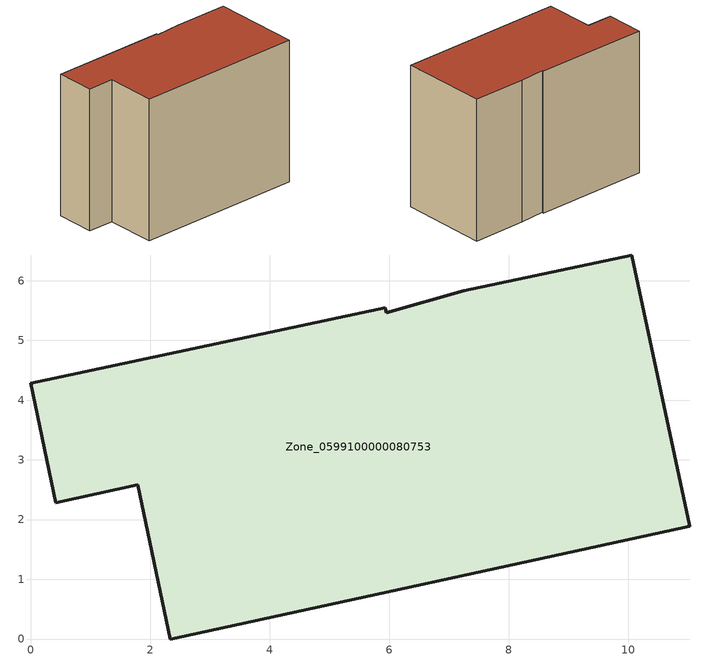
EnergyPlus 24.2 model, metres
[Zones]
Zone_0599100000080753
 floor ground (C_G): 5.95,5.46 7.25,5.83 10.06,6.43 11.03,1.89 2.34,0 1.79,2.58 0.42,2.28 0,4.28 5.94,5.55 z0
 wall outside (C_F): 11.03,1.89 10.06,6.43 7.25,5.83 5.95,5.46 5.94,5.55 0,4.28 0.42,2.28 1.79,2.58 2.34,0 11.03,1.89 z0:7.53
 roof outside (C_R): 10.06,6.43 7.25,5.83 5.95,5.46 5.94,5.55 0,4.28 0.42,2.28 1.79,2.58 2.34,0 11.03,1.89 z7.53
[BUILDING]
Pand.0599100000080753: North Axis=0; Terrain=City; Loads Convergence Tolerance Value=0.04; Temperature Convergence Tolerance Value=0.4; Solar Distribution=FullExterior; Maximum Number of Warmup Days=25; Minimum Number of Warmup Days=1
[Site:Location]
Rotterdam.The.Hague.AP_ZH_NLD Design_Conditions: Latitude=51.96; Longitude=4.45; Time Zone=1; Elevation=-4.5
[SITE:GROUNDTEMPERATURE:BUILDINGSURFACE]
18, 18, 18, 18, 18, 18, 18, 18, 18, 18, 18, 18
[MATERIAL] Thermal Absorptance=0.9; Solar Absorptance=0.7; Visible Absorptance=0.7
Name | Roughness | Thickness | Conductivity | Density | Specific Heat
G.TI.1946 | MediumSmooth | 0.15 | 1 | 540 | 1210
F.TI.1946 | Rough | 0.3 | 0.857143 | 1920 | 840
R.TI.1946 | MediumRough | 0.2 | 0.1 | 1500 | 1000
[CONSTRUCTION]
C_G: G.TI.1946
C_F: F.TI.1946
C_R: R.TI.1946
[ZONE]
Zone_0599100000080753: Type=1; Multiplier=1; Ceiling Height=Autocalculate; Volume=Autocalculate; Floor Area=autocalculate; Part of Total Floor Area=Yes
[ZONEINFILTRATION:DESIGNFLOWRATE]
Infil_Zone_0599100000080753: Zone or ZoneList or Space or SpaceList=Zone_0599100000080753; Schedule=AlwaysOn; Design Flow Rate Calculation Method=Flow/Area; Flow Rate per Floor Area=0.003; Constant Term Coefficient=1; Temperature Term Coefficient=0; Velocity Term Coefficient=0; Velocity Squared Term Coefficient=0
[HVACTEMPLATE:ZONE:IDEALLOADSAIRSYSTEM]
Zone_0599100000080753: Maximum Heating Supply Air Temperature=50; Minimum Cooling Supply Air Temperature=13; Maximum Heating Supply Air Humidity Ratio=0.0156; Minimum Cooling Supply Air Humidity Ratio=0.0077; Heating Limit=NoLimit; Cooling Limit=NoLimit; Dehumidification Control Type=ConstantSensibleHeatRatio; Cooling Sensible Heat Ratio=0.7; Dehumidification Setpoint=60; Humidification Control Type=None; Humidification Setpoint=30; Outdoor Air Method=None; Outdoor Air Flow Rate per Person=0.00944; Outdoor Air Flow Rate per Zone Floor Area=0; Outdoor Air Flow Rate per Zone=0; Demand Controlled Ventilation Type=None; Outdoor Air Economizer Type=NoEconomizer; Heat Recovery Type=None; Sensible Heat Recovery Effectiveness=0.7; Latent Heat Recovery Effectiveness=0.65
[ZONECONTROL:THERMOSTAT]
ThermostatControl_Zone_0599100000080753: Zone or ZoneList=Zone_0599100000080753; Control Type Schedule=DualSetpointControlType; Control 1=Thermostat_Zone_0599100000080753; Temperature Difference Between Cutout And Setpoint=0
[THERMOSTATSETPOINT:DUALSETPOINT]
Thermostat_Zone_0599100000080753: Heating Setpoint Temperature Schedule=HeatingSetpoint_Zone_0599100000080753; Cooling Setpoint Temperature Schedule=CoolingSetpoint_Zone_0599100000080753
[SCHEDULE:COMPACT]
HeatingSetpoint_Zone_0599100000080753: Through: 12/31, For: AllDays, Until: 24:00, 21
CoolingSetpoint_Zone_0599100000080753: Through: 12/31, For: AllDays, Until: 24:00, 24
DualSetpointControlType: Through: 12/31, For: AllDays, Until: 24:00, 4
AlwaysOn: Through: 12/31, For: AllDays, Until: 24:00, 1
